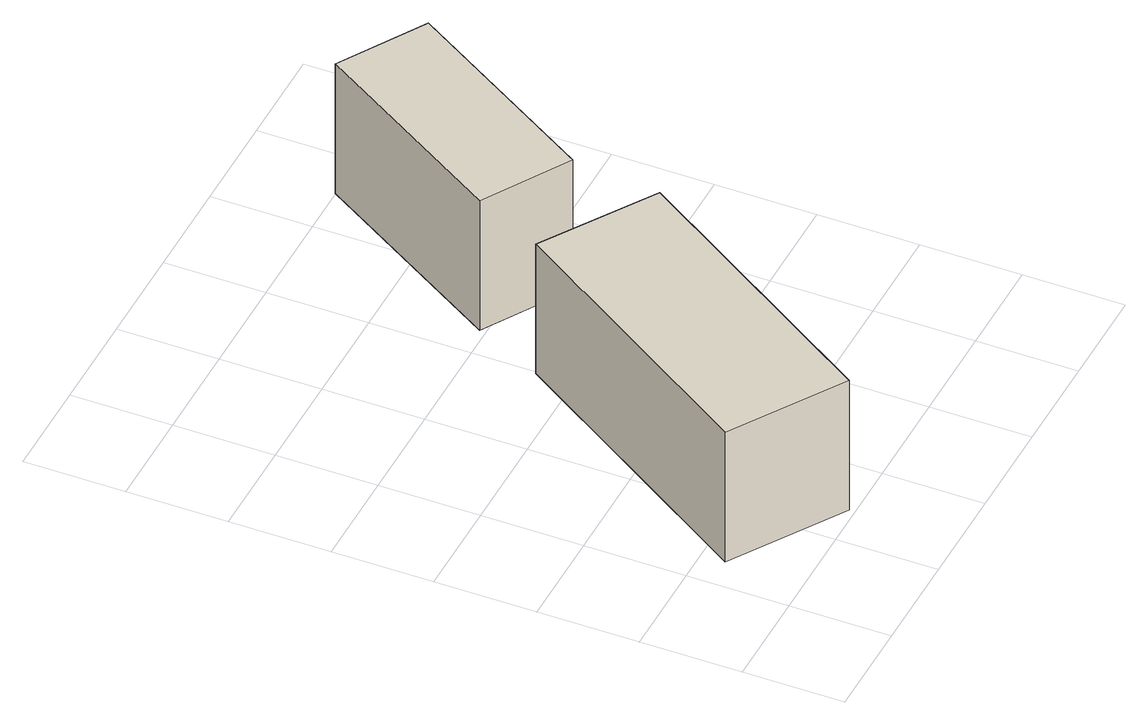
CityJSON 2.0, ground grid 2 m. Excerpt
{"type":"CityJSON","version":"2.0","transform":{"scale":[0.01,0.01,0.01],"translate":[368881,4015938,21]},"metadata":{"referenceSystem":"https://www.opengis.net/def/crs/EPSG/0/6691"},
"CityObjects":{
"building1":{"type":"Building","attributes":{"枝番":1,"BuildingDetails.prefecture":"10","BuildingDetails.city":"10207"},"geometry":[{"type":"Solid","lod":"1","boundaries":[[[[0,1,2,3]],[[2,4,5,3]],[[1,6,4,2]],[[0,7,6,1]],[[3,5,7,0]],[[4,6,7,5]]]]}]},
"building2":{"type":"Building","attributes":{"枝番":1,"BuildingDetails.prefecture":"10","BuildingDetails.city":"10207"},"geometry":[{"type":"Solid","lod":"1","boundaries":[[[[8,9,10,11]],[[10,12,13,11]],[[9,14,12,10]],[[8,15,14,9]],[[11,13,15,8]],[[12,14,15,13]]]]}]}
},
"vertices":[
[51,147,65],[384,667,65],[604,526,65],[272,6,65],[604,526,365],[272,6,365],[384,667,365],[51,147,365],
[464,813,53],[701,1202,53],[872,1098,53],[635,709,53],[872,1098,353],[635,709,353],[701,1202,353],[464,813,353]
]}
